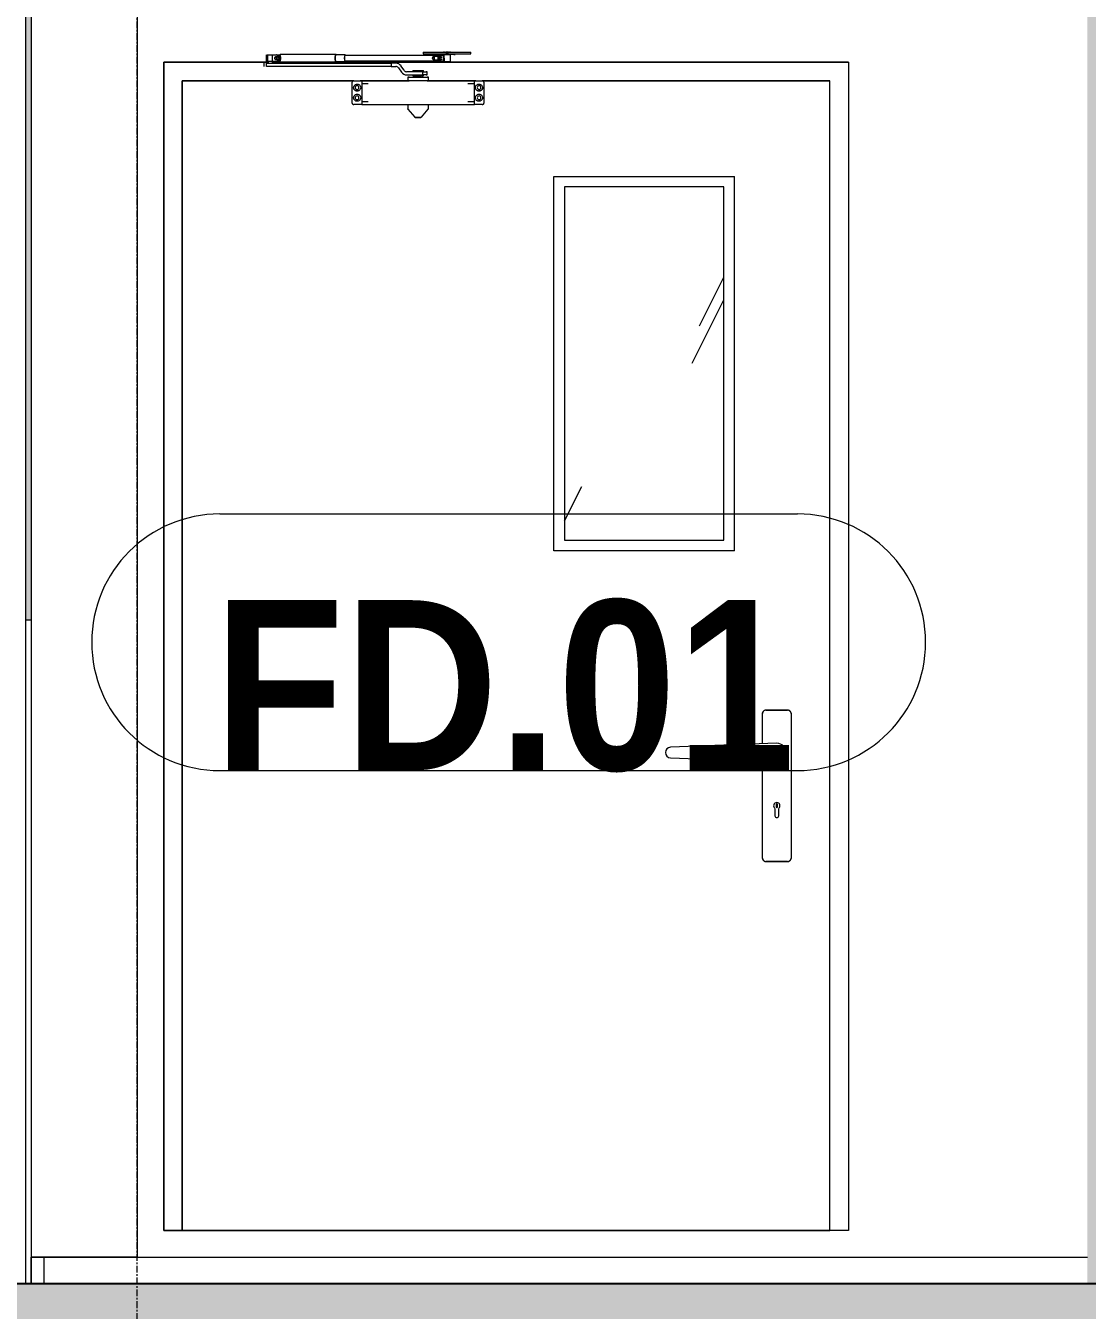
# Model space of a CAD drawing. Header units: millimetres. Extents: x 26124 to 258712, y -8723 to 35400.
# Drawn here: x 163277 to 165277, y 29450 to 31869 of the extents above; entities that cross this region are included whole.
import ezdxf

# ---------------------------------------------------------------- set-up
doc = ezdxf.new("R2010")
doc.units = ezdxf.units.MM
doc.linetypes.add('Grid Line', pattern=[22.225, 12.7, -3.175, 3.175, -3.175])
for name, color, linetype, lineweight in [('0-2', 50, 'Continuous', 5), ('A-DOOR', 31, 'Continuous', 9), ('A-DOOR-FRAM', 31, 'Continuous', 9), ('A-DOOR-IDEN', 31, 'Continuous', 9), ('A-FLOR-2', 7, 'Continuous', 9), ('A-FLOR-3', 192, 'Continuous', 25), ('A-FLOR-PATT-3', 8, 'Continuous', 9), ('A-WALL', 113, 'Continuous', 9), ('A-WALL-PATT-3', 111, 'Continuous', 5), ('I-WALL', 2, 'Continuous', 9), ('S-BEAM-3', 7, 'Continuous', 9), ('S-COLS', 52, 'Continuous', 9), ('S-GRID-1', 1, 'Grid Line', 9)]:
    doc.layers.add(name, color=color, linetype=linetype, lineweight=lineweight)
doc.styles.add('Arial_B_1', font='arialbd.ttf', dxfattribs={"width": 0.9, "height": 320})

# ---------------------------------------------------------------- blocks, each defined once
blk = doc.blocks.new('NCV_TKTC_KET CAU_rvt-2-TKCS_MẶT CẮT 4')
at = {"layer": 'A-FLOR-2'}
for p, q in [((42452.6, 29500), (42452.6, 29550)), ((42452.6, 29550), (44442.6, 29550))]:
    blk.add_line(p, q, dxfattribs=at)
at = {"layer": 'S-BEAM-3'}
for p, q in [((42477.6, 29500), (42477.6, 29550)), ((42477.6, 29550), (44442.6, 29550))]:
    blk.add_line(p, q, dxfattribs=at)
blk = doc.blocks.new('FD_01 - FD_01-1200x2200mm-V190-TKCS_MẶT CẮT 4')
at = {"layer": 'A-DOOR'}
h = blk.add_hatch(dxfattribs=at)
h.set_pattern_fill('FP_9', color=256, style=0, pattern_type=2)
h.set_pattern_definition([(63.435, (82789.9, 14236.3), (-0.002, 1625.6), [567.96, -3066.99]), (63.435, (81164.3, 14236.3), (-0.002, 1625.6), [567.96, -3066.99]), (63.435, (83568.1, 14550.35), (-0.002, 1625.6), [567.96, -3066.99]), (63.435, (81942.5, 14550.35), (-0.002, 1625.6), [567.96, -3066.99]), (63.435, (83450.3, 14439.5), (-0.002, 1625.6), [567.96, -3066.99]), (63.435, (81824.7, 14439.5), (-0.002, 1625.6), [567.96, -3066.99]), (63.435, (83330.26, 15074.4), (-0.002, 1625.6), [276.055, -3358.896]), (63.435, (81704.66, 15074.4), (-0.002, 1625.6), [276.055, -3358.896]), (63.435, (83251.74, 14976.15), (-0.002, 1625.6), [567.96, -3066.99]), (63.435, (81626.14, 14976.15), (-0.002, 1625.6), [567.96, -3066.99]), (63.435, (83265.6, 15046.7), (-0.002, 1625.6), [567.96, -3066.99]), (63.435, (81640, 15046.7), (-0.002, 1625.6), [567.96, -3066.99]), (63.435, (82609.74, 14737.2), (-0.002, 1625.6), [567.96, -3066.99]), (63.435, (80984.14, 14737.2), (-0.002, 1625.6), [567.96, -3066.99]), (63.435, (82623.6, 14820.35), (-0.002, 1625.6), [567.96, -3066.99]), (63.435, (80998, 14820.35), (-0.002, 1625.6), [567.96, -3066.99]), (63.435, (82627.3, 14880.3), (-0.002, 1625.6), [567.96, -3066.99]), (63.435, (81001.7, 14880.3), (-0.002, 1625.6), [567.96, -3066.99])])
h.paths.add_polyline_path([(43457.6, 30900), (43757.6, 30900), (43757.6, 31565), (43457.6, 31565), (43457.6, 31200)])
for p, q in [((42895.4, 31814), (42895.4, 31801)), ((42897, 31814), (42907.6, 31814)), ((42897.9, 31814), (42897.9, 31798)), ((42907.6, 31814), (42914.7, 31814)), ((42907.6, 31801), (42907.6, 31814)), ((42914.7, 31814), (42915.2, 31814)), ((42914.7, 31814), (42921.5, 31814)), ((42921.5, 31801), (42921.5, 31814)), ((42921.5, 31813.6), (42921.5, 31801.4)), ((42921.5, 31801.4), (42921.5, 31813.6)), ((43027, 31814.5), (42922.4, 31814.5)), ((43044.4, 31813.5), (43027, 31813.5)), ((43230.8, 31812.5), (43044.4, 31812.5)), ((43191.4, 31818.5), (43191.8, 31818.5)), ((43191.4, 31818.5), (43191.4, 31815.5)), ((43191.4, 31815.5), (43191.8, 31815.5)), ((43191.8, 31818.5), (43211, 31818.5)), ((43191.8, 31815.5), (43211, 31815.5)), ((43211, 31818.5), (43211.4, 31818.5)), ((43211, 31815.5), (43211.4, 31815.5)), ((43211.4, 31818.5), (43216.6, 31818.5)), ((43211.4, 31815.5), (43216.6, 31815.5)), ((43212.3, 31811.5), (43219.2, 31811.5)), ((43212.3, 31811.5), (43212.3, 31803.5)), ((43216.6, 31818.5), (43217.8, 31818.5)), ((43216.6, 31815.5), (43217.8, 31815.5)), ((43217.8, 31818.5), (43234.3, 31818.5)), ((43217.8, 31815.5), (43234.3, 31815.5)), ((43219.2, 31811.5), (43220.4, 31811.5)), ((43220.4, 31811.5), (43225.2, 31811.5)), ((43222, 31811.5), (43220.8, 31811.5)), ((43221.4, 31814.5), (43223.4, 31814.5)), ((43223.4, 31814.5), (43221.4, 31814.5)), ((43225.2, 31811.5), (43222, 31811.5)), ((43225.5, 31814.5), (43223.4, 31814.5)), ((43225.5, 31814.5), (43231.1, 31814.5)), ((43226.8, 31808.9), (43226.8, 31810.8)), ((43226.8, 31804.2), (43226.8, 31806)), ((43229.9, 31814.5), (43229.9, 31800.5)), ((43230.4, 31820.3), (43230.4, 31818.5)), ((43231.1, 31814.5), (43242.7, 31814.5)), ((43231.1, 31800.5), (43231.1, 31814.5)), ((43231.4, 31815.5), (43231.4, 31814.5)), ((43231.6, 31800.5), (43231.6, 31807.4)), ((43236.4, 31818.5), (43233.9, 31818.5)), ((43233.9, 31818.5), (43236.4, 31818.5)), ((43236.4, 31815.5), (43233.9, 31815.5)), ((43233.9, 31815.5), (43236.4, 31815.5)), ((43236.4, 31815.5), (43233.9, 31815.5)), ((43233.9, 31815.5), (43236.4, 31815.5)), ((43234.3, 31818.5), (43238.5, 31818.5)), ((43234.3, 31818.5), (43238.5, 31818.5)), ((43238.5, 31817.5), (43234.3, 31817.5)), ((43234.3, 31815.5), (43238.5, 31815.5)), ((43234.3, 31815.5), (43238.5, 31815.5)), ((43236.4, 31818.5), (43234.8, 31818.5)), ((43234.8, 31818.5), (43236.4, 31818.5)), ((43236.4, 31820.3), (43236.4, 31820.3)), ((43236.4, 31820.3), (43236.4, 31820.3)), ((43236.4, 31818.5), (43238.9, 31818.5)), ((43238.9, 31818.5), (43236.4, 31818.5)), ((43236.4, 31818.5), (43237.9, 31818.5)), ((43237.9, 31818.5), (43236.4, 31818.5)), ((43236.4, 31815.5), (43238.9, 31815.5)), ((43238.9, 31815.5), (43236.4, 31815.5)), ((43236.4, 31815.5), (43238.9, 31815.5)), ((43238.9, 31815.5), (43236.4, 31815.5)), ((43238.5, 31818.5), (43255, 31818.5)), ((43238.5, 31815.5), (43255, 31815.5)), ((43249.4, 31814.5), (43241.1, 31814.5)), ((43241.3, 31814.5), (43241.4, 31814.5)), ((43241.4, 31814.5), (43241.4, 31815.5)), ((43242.7, 31814.5), (43241.6, 31814.5)), ((43242.4, 31818.5), (43242.4, 31820.3)), ((43242.9, 31800.5), (43242.9, 31814.5)), ((43249.4, 31814.5), (43251.4, 31814.5)), ((43251.4, 31814.5), (43249.4, 31814.5)), ((43255, 31818.5), (43256.1, 31818.5)), ((43255, 31815.5), (43256.1, 31815.5)), ((43256.1, 31818.5), (43261.3, 31818.5)), ((43256.1, 31815.5), (43261.3, 31815.5)), ((43261.4, 31818.5), (43261.7, 31818.5)), ((43261.4, 31815.5), (43261.7, 31815.5)), ((43261.7, 31818.5), (43281, 31818.5)), ((43261.7, 31815.5), (43281, 31815.5)), ((43281, 31818.5), (43281.4, 31818.5)), ((43281, 31815.5), (43281.4, 31815.5)), ((43281.4, 31815.5), (43281.4, 31818.5)), ((42891.4, 31798), (42891.4, 31792)), ((42896, 31798), (42896, 31798)), ((42896, 31798), (43131.4, 31798)), ((42896, 31792), (42896, 31798)), ((43131.4, 31792), (42896, 31792)), ((42896, 31792), (42896, 31792)), ((42907.6, 31801), (42897, 31801)), ((42899.1, 31801), (42899.1, 31798)), ((42914.7, 31801), (42907.6, 31801)), ((42907.7, 31798), (42907.7, 31801.2)), ((42908.9, 31798), (42908.9, 31801)), ((42915.2, 31801), (42914.7, 31801)), ((42921.5, 31801), (42914.7, 31801)), ((42922.4, 31800.5), (43027, 31800.5)), ((43027, 31801.5), (43044.4, 31801.5)), ((43044.4, 31802.5), (43230.8, 31802.5)), ((43139.8, 31798), (43131.4, 31798)), ((43131.4, 31798), (43131.4, 31792)), ((43131.4, 31792), (43139.8, 31792)), ((43139.8, 31798), (43139.8, 31798)), ((43144.7, 31789.4), (43150.5, 31781.1)), ((43155.5, 31784.6), (43149.6, 31792.9)), ((43190.8, 31782), (43160.4, 31782)), ((43171.7, 31784), (43174.4, 31784)), ((43171.7, 31784), (43171.7, 31782)), ((43174.4, 31784), (43184.4, 31784)), ((43174.4, 31782), (43174.4, 31784)), ((43184.4, 31784), (43191.8, 31784)), ((43184.4, 31782), (43184.4, 31784)), ((43190.8, 31776), (43190.8, 31782)), ((43190.8, 31782), (43199.2, 31782)), ((43191.8, 31782), (43191.8, 31784)), ((43199.2, 31782), (43197, 31782)), ((43199.2, 31776), (43199.2, 31782)), ((43219.2, 31803.5), (43212.3, 31803.5)), ((43220.4, 31803.5), (43219.2, 31803.5)), ((43225.2, 31803.5), (43220.4, 31803.5)), ((43220.8, 31803.5), (43222, 31803.5)), ((43222, 31803.5), (43225.2, 31803.5)), ((43231.1, 31800.5), (43225.5, 31800.5)), ((43231, 31800.5), (43231.6, 31800.5)), ((43242.7, 31800.5), (43231.1, 31800.5)), ((43241.2, 31800.5), (43242.9, 31800.5)), ((43242.9, 31800.5), (43242.7, 31800.5)), ((42737.6, 31765), (42737.6, 29600)), ((43060.8, 31765), (42737.6, 31765)), ((43057.8, 31723), (43057.8, 31762)), ((43060.8, 31765), (43073, 31765)), ((43164.8, 31765), (43073, 31765)), ((43073, 31765), (43075, 31765)), ((43075.4, 31765), (43075.8, 31765)), ((43287.8, 31765), (43075.8, 31765)), ((43075.8, 31765), (43075.8, 31764.7)), ((43075.8, 31764.7), (43075.8, 31756.1)), ((43087.8, 31759), (43075.8, 31759)), ((43160.4, 31776), (43190.8, 31776)), ((43162.2, 31772), (43162.2, 31765)), ((43162.9, 31772), (43162.2, 31772)), ((43162.2, 31772), (43200.6, 31772)), ((43200.6, 31765), (43162.2, 31765)), ((43162.2, 31765), (43162.9, 31765)), ((43164.8, 31772), (43162.9, 31772)), ((43162.9, 31765), (43164.8, 31765)), ((43171.7, 31776), (43171.7, 31774)), ((43173.1, 31774), (43171.7, 31774)), ((43172.8, 31774), (43172.8, 31772)), ((43173.1, 31774), (43172.8, 31774)), ((43172.8, 31774), (43173.1, 31774)), ((43179.4, 31774), (43173.1, 31774)), ((43173.1, 31774), (43175.4, 31774)), ((43174.4, 31774), (43173.1, 31774)), ((43174.4, 31774), (43174.4, 31776)), ((43179.4, 31774), (43174.4, 31774)), ((43175.4, 31774), (43184.1, 31774)), ((43188.1, 31774), (43179.4, 31774)), ((43184.4, 31774), (43179.4, 31774)), ((43184.1, 31774), (43188.1, 31774)), ((43184.4, 31774), (43184.4, 31776)), ((43188.1, 31774), (43184.4, 31774)), ((43191.8, 31774), (43188.1, 31774)), ((43190.4, 31774), (43189.5, 31774)), ((43189.6, 31774), (43190.4, 31774)), ((43190.4, 31774), (43190.8, 31774)), ((43190.8, 31774), (43190.4, 31774)), ((43199.2, 31776), (43190.8, 31776)), ((43190.8, 31772), (43190.8, 31774)), ((43191.8, 31774), (43191.8, 31776)), ((43197, 31776), (43199.2, 31776)), ((43201.3, 31772), (43198.7, 31772)), ((43290.5, 31765), (43198.7, 31765)), ((43198.7, 31765), (43201.3, 31765)), ((43200.6, 31772), (43201.3, 31772)), ((43201.3, 31765), (43200.6, 31765)), ((43201.3, 31765), (43201.3, 31772)), ((43287.8, 31759), (43275.8, 31759)), ((43287.8, 31765), (43288.1, 31765)), ((43287.8, 31764.7), (43287.8, 31765)), ((43287.8, 31756.1), (43287.8, 31764.7)), ((43288.5, 31765), (43290.5, 31765)), ((43290.5, 31765), (43302.8, 31765)), ((43957.6, 31765), (43302.8, 31765)), ((43305.8, 31762), (43305.8, 31723)), ((43957.6, 29600), (43957.6, 31765)), ((43075.8, 31756.1), (43075.8, 31754.3)), ((43075.8, 31754.3), (43075.8, 31730.7)), ((43287.8, 31754.3), (43287.8, 31756.1)), ((43287.8, 31730.7), (43287.8, 31754.3)), ((43073, 31720), (43060.8, 31720)), ((43075, 31720), (43073, 31720)), ((43075.8, 31720), (43075.4, 31720)), ((43075.8, 31730.7), (43075.8, 31728.9)), ((43075.8, 31728.9), (43075.8, 31720.3)), ((43075.8, 31726), (43087.8, 31726)), ((43075.8, 31720.3), (43075.8, 31720)), ((43075.8, 31720), (43287.8, 31720)), ((43162.3, 31720), (43162.3, 31712.4)), ((43162.5, 31711.7), (43175.5, 31696.3)), ((43162.9, 31720), (43181.8, 31720)), ((43181.8, 31720), (43200.6, 31720)), ((43188, 31696.3), (43201, 31711.7)), ((43201.3, 31712.4), (43201.3, 31720)), ((43275.8, 31726), (43287.8, 31726)), ((43287.8, 31728.9), (43287.8, 31730.7)), ((43287.8, 31720.3), (43287.8, 31728.9)), ((43287.8, 31720), (43287.8, 31720.3)), ((43288.1, 31720), (43287.8, 31720)), ((43290.5, 31720), (43288.5, 31720)), ((43302.8, 31720), (43290.5, 31720)), ((43181.8, 31696), (43181.8, 31696)), ((43181.8, 31696), (43181.8, 31696)), ((43437.6, 30880), (43437.6, 31585)), ((43437.6, 31585), (43777.6, 31585)), ((43457.6, 31565), (43457.6, 30900)), ((43757.6, 31565), (43457.6, 31565)), ((43757.6, 30900), (43757.6, 31565)), ((43777.6, 30880), (43777.6, 31585)), ((43457.6, 30900), (43757.6, 30900)), ((43777.6, 30880), (43437.6, 30880)), ((43830.1, 30572.5), (43830.1, 30516.5)), ((43877.6, 30580), (43837.6, 30580)), ((43837.6, 30580), (43877.6, 30580)), ((43885.1, 30302.5), (43885.1, 30572.5)), ((43857.6, 30517.5), (43657.2, 30510)), ((43657.2, 30490), (43857.6, 30482.5)), ((43830.1, 30483.5), (43830.1, 30302.5)), ((43856.9, 30397), (43856.9, 30403)), ((43858.3, 30403), (43858.3, 30397)), ((43854.1, 30395.1), (43854.1, 30381.2)), ((43861.1, 30381.2), (43861.1, 30395.1)), ((43837.6, 30295), (43877.6, 30295)), ((43877.6, 30295), (43837.6, 30295)), ((42737.6, 29600), (43957.6, 29600))]:
    blk.add_line(p, q, dxfattribs=at)
at = {"layer": 'A-DOOR', "flags": 128}
for points in [[(43209.1, 31807.5), (43209.2, 31808.3), (43209.5, 31809), (43209.9, 31809.7), (43210.6, 31810.4), (43211.4, 31811), (43212.3, 31811.5)], [(43212.3, 31803.5), (43211.4, 31804), (43210.6, 31804.6), (43209.9, 31805.3), (43209.5, 31806), (43209.2, 31806.7), (43209.1, 31807.5)], [(43212.2, 31809.7), (43211.9, 31809), (43211.7, 31808.3), (43211.7, 31807.5)], [(43211.7, 31807.5), (43211.7, 31806.7), (43211.9, 31806), (43212.2, 31805.3)], [(43060.8, 31765), (43060.1, 31764.9), (43059.5, 31764.7), (43058.9, 31764.3), (43058.4, 31763.9), (43058.1, 31763.3), (43057.8, 31762.7), (43057.8, 31762)], [(43305.8, 31762), (43305.7, 31762.7), (43305.5, 31763.3), (43305.1, 31763.9), (43304.6, 31764.3), (43304.1, 31764.7), (43303.4, 31764.9), (43302.8, 31765)], [(43057.8, 31723), (43057.8, 31722.3), (43058.1, 31721.7), (43058.4, 31721.1), (43058.9, 31720.7), (43059.5, 31720.3), (43060.1, 31720.1), (43060.8, 31720)], [(43162.5, 31711.7), (43162.5, 31711.7), (43162.5, 31711.8), (43162.4, 31711.8), (43162.4, 31711.8), (43162.4, 31711.9), (43162.4, 31711.9), (43162.4, 31712), (43162.3, 31712), (43162.3, 31712), (43162.3, 31712.1), (43162.3, 31712.1), (43162.3, 31712.2), (43162.3, 31712.2), (43162.3, 31712.3), (43162.3, 31712.3), (43162.3, 31712.3), (43162.3, 31712.4), (43162.3, 31712.4)], [(43201.3, 31712.4), (43201.3, 31712.4), (43201.3, 31712.3), (43201.2, 31712.3), (43201.2, 31712.2), (43201.2, 31712.2), (43201.2, 31712.1), (43201.2, 31712.1), (43201.2, 31712.1), (43201.2, 31712), (43201.2, 31712), (43201.1, 31711.9), (43201.1, 31711.9), (43201.1, 31711.9), (43201.1, 31711.8), (43201.1, 31711.8), (43201, 31711.7), (43201, 31711.7), (43201, 31711.7)], [(43302.8, 31720), (43303.4, 31720.1), (43304.1, 31720.3), (43304.6, 31720.7), (43305.1, 31721.1), (43305.5, 31721.7), (43305.7, 31722.3), (43305.8, 31723)], [(43176.2, 31696), (43176.1, 31696), (43176.1, 31696), (43176.1, 31696), (43176, 31696), (43176, 31696), (43176, 31696), (43175.9, 31696), (43175.9, 31696), (43175.9, 31696.1), (43175.8, 31696.1), (43175.8, 31696.1), (43175.8, 31696.1), (43175.7, 31696.1), (43175.7, 31696.1), (43175.7, 31696.2), (43175.6, 31696.2), (43175.6, 31696.2), (43175.6, 31696.2), (43175.5, 31696.3), (43175.5, 31696.3), (43175.5, 31696.3), (43175.5, 31696.3)], [(43181.8, 31696), (43181.5, 31696), (43181.3, 31696), (43181.1, 31696), (43180.9, 31696), (43180.6, 31696), (43180.4, 31696), (43180.2, 31696), (43180, 31696), (43179.8, 31696), (43179.6, 31696), (43179.4, 31696), (43179.2, 31696), (43179, 31696), (43178.8, 31696), (43178.6, 31696), (43178.4, 31696), (43178.2, 31696), (43178.1, 31696), (43177.9, 31696), (43177.8, 31696), (43177.6, 31696), (43177.5, 31696), (43177.3, 31696), (43177.2, 31696), (43177.1, 31696), (43176.9, 31696), (43176.8, 31696), (43176.7, 31696), (43176.6, 31696), (43176.6, 31696), (43176.5, 31696), (43176.4, 31696), (43176.4, 31696), (43176.3, 31696), (43176.3, 31696), (43176.2, 31696), (43176.2, 31696), (43176.2, 31696), (43176.2, 31696)], [(43176.2, 31696), (43176.2, 31696), (43176.2, 31696), (43176.2, 31696), (43176.3, 31696), (43176.3, 31696), (43176.3, 31696), (43176.4, 31696), (43176.5, 31696), (43176.5, 31696), (43176.6, 31696), (43176.7, 31696), (43176.8, 31696), (43176.9, 31696), (43177, 31696), (43177.2, 31696), (43177.3, 31696), (43177.4, 31696), (43177.6, 31696), (43177.7, 31696), (43177.9, 31696), (43178, 31696), (43178.2, 31696), (43178.4, 31696), (43178.6, 31696), (43178.7, 31696), (43178.9, 31696), (43179.1, 31696), (43179.3, 31696), (43179.5, 31696), (43179.7, 31696), (43179.9, 31696), (43180.2, 31696), (43180.4, 31696), (43180.6, 31696), (43180.8, 31696), (43181, 31696), (43181.2, 31696), (43181.5, 31696), (43181.7, 31696), (43181.8, 31696)], [(43181.8, 31696), (43182, 31696), (43182.2, 31696), (43182.4, 31696), (43182.6, 31696), (43182.9, 31696), (43183.1, 31696), (43183.3, 31696), (43183.5, 31696), (43183.7, 31696), (43183.9, 31696), (43184.1, 31696), (43184.3, 31696), (43184.5, 31696), (43184.7, 31696), (43184.9, 31696), (43185.1, 31696), (43185.3, 31696), (43185.4, 31696), (43185.6, 31696), (43185.8, 31696), (43185.9, 31696), (43186.1, 31696), (43186.2, 31696), (43186.3, 31696), (43186.4, 31696), (43186.6, 31696), (43186.7, 31696), (43186.8, 31696), (43186.9, 31696), (43187, 31696), (43187, 31696), (43187.1, 31696), (43187.2, 31696), (43187.2, 31696), (43187.2, 31696), (43187.3, 31696), (43187.3, 31696), (43187.3, 31696), (43187.3, 31696)], [(43187.3, 31696), (43187.3, 31696), (43187.3, 31696), (43187.3, 31696), (43187.3, 31696), (43187.2, 31696), (43187.2, 31696), (43187.1, 31696), (43187, 31696), (43187, 31696), (43186.9, 31696), (43186.8, 31696), (43186.7, 31696), (43186.6, 31696), (43186.5, 31696), (43186.4, 31696), (43186.2, 31696), (43186.1, 31696), (43185.9, 31696), (43185.8, 31696), (43185.6, 31696), (43185.5, 31696), (43185.3, 31696), (43185.1, 31696), (43185, 31696), (43184.8, 31696), (43184.6, 31696), (43184.4, 31696), (43184.2, 31696), (43184, 31696), (43183.8, 31696), (43183.6, 31696), (43183.4, 31696), (43183.1, 31696), (43182.9, 31696), (43182.7, 31696), (43182.5, 31696), (43182.3, 31696), (43182, 31696), (43181.8, 31696), (43181.8, 31696)], [(43188, 31696.3), (43188, 31696.3), (43188, 31696.3), (43188, 31696.2), (43187.9, 31696.2), (43187.9, 31696.2), (43187.9, 31696.2), (43187.8, 31696.2), (43187.8, 31696.1), (43187.8, 31696.1), (43187.7, 31696.1), (43187.7, 31696.1), (43187.7, 31696.1), (43187.6, 31696.1), (43187.6, 31696), (43187.6, 31696), (43187.5, 31696), (43187.5, 31696), (43187.5, 31696), (43187.4, 31696), (43187.4, 31696), (43187.4, 31696), (43187.3, 31696)], [(43837.6, 30580), (43837.3, 30580), (43837, 30580), (43836.7, 30579.9), (43836.4, 30579.9), (43836.1, 30579.9), (43835.8, 30579.8), (43835.5, 30579.7), (43835.2, 30579.6), (43834.9, 30579.5), (43834.6, 30579.4), (43834.4, 30579.3), (43834.1, 30579.2), (43833.8, 30579), (43833.6, 30578.9), (43833.3, 30578.7), (43833.1, 30578.5), (43832.8, 30578.3), (43832.6, 30578.1), (43832.4, 30577.9), (43832.2, 30577.7), (43832, 30577.5), (43831.8, 30577.3), (43831.6, 30577), (43831.4, 30576.8), (43831.3, 30576.6), (43831.1, 30576.3), (43830.9, 30576), (43830.8, 30575.8), (43830.7, 30575.5), (43830.6, 30575.2), (43830.5, 30574.9), (43830.4, 30574.7), (43830.3, 30574.4), (43830.2, 30574.1), (43830.2, 30573.8), (43830.1, 30573.5), (43830.1, 30573.2), (43830.1, 30572.9), (43830.1, 30572.6), (43830.1, 30572.5)], [(43885.1, 30572.5), (43885.1, 30572.8), (43885, 30573.1), (43885, 30573.4), (43885, 30573.7), (43884.9, 30574), (43884.8, 30574.3), (43884.8, 30574.6), (43884.7, 30574.9), (43884.6, 30575.1), (43884.5, 30575.4), (43884.3, 30575.7), (43884.2, 30576), (43884.1, 30576.2), (43883.9, 30576.5), (43883.8, 30576.7), (43883.6, 30577), (43883.4, 30577.2), (43883.2, 30577.4), (43883, 30577.7), (43882.8, 30577.9), (43882.6, 30578.1), (43882.3, 30578.3), (43882.1, 30578.5), (43881.9, 30578.6), (43881.6, 30578.8), (43881.4, 30579), (43881.1, 30579.1), (43880.8, 30579.3), (43880.6, 30579.4), (43880.3, 30579.5), (43880, 30579.6), (43879.7, 30579.7), (43879.4, 30579.8), (43879.1, 30579.8), (43878.8, 30579.9), (43878.5, 30579.9), (43878.2, 30580), (43877.9, 30580), (43877.6, 30580), (43877.6, 30580)], [(43830.1, 30302.5), (43830.1, 30302.2), (43830.1, 30301.9), (43830.1, 30301.6), (43830.2, 30301.3), (43830.2, 30301), (43830.3, 30300.7), (43830.4, 30300.4), (43830.4, 30300.2), (43830.5, 30299.9), (43830.7, 30299.6), (43830.8, 30299.3), (43830.9, 30299), (43831.1, 30298.8), (43831.2, 30298.5), (43831.4, 30298.3), (43831.6, 30298), (43831.7, 30297.8), (43831.9, 30297.6), (43832.1, 30297.3), (43832.3, 30297.1), (43832.6, 30296.9), (43832.8, 30296.7), (43833, 30296.5), (43833.3, 30296.4), (43833.5, 30296.2), (43833.8, 30296), (43834, 30295.9), (43834.3, 30295.8), (43834.6, 30295.6), (43834.9, 30295.5), (43835.1, 30295.4), (43835.4, 30295.3), (43835.7, 30295.2), (43836, 30295.2), (43836.3, 30295.1), (43836.6, 30295.1), (43836.9, 30295), (43837.2, 30295), (43837.5, 30295), (43837.6, 30295)], [(43877.6, 30295), (43877.9, 30295), (43878.2, 30295), (43878.5, 30295.1), (43878.8, 30295.1), (43879.1, 30295.1), (43879.3, 30295.2), (43879.6, 30295.3), (43879.9, 30295.4), (43880.2, 30295.5), (43880.5, 30295.6), (43880.8, 30295.7), (43881, 30295.8), (43881.3, 30296), (43881.5, 30296.1), (43881.8, 30296.3), (43882, 30296.5), (43882.3, 30296.7), (43882.5, 30296.9), (43882.7, 30297.1), (43882.9, 30297.3), (43883.1, 30297.5), (43883.3, 30297.7), (43883.5, 30298), (43883.7, 30298.2), (43883.9, 30298.4), (43884, 30298.7), (43884.2, 30299), (43884.3, 30299.2), (43884.4, 30299.5), (43884.6, 30299.8), (43884.7, 30300.1), (43884.7, 30300.3), (43884.8, 30300.6), (43884.9, 30300.9), (43885, 30301.2), (43885, 30301.5), (43885, 30301.8), (43885.1, 30302.1), (43885.1, 30302.4), (43885.1, 30302.5)]]:
    blk.add_lwpolyline(points, dxfattribs=at)
at = {"layer": 'A-DOOR'}
for centre, radius, start, end in [((43066.8, 31752), 3.5, 0, 180), ((43066.8, 31752), 3.5, 180, 0), ((43066.8, 31733), 3.5, 0, 180), ((43066.8, 31733), 3.5, 180, 0), ((43296.8, 31752), 3.5, 0, 180), ((43296.8, 31752), 3.5, 180, 0), ((43296.8, 31733), 3.5, 0, 180), ((43296.8, 31733), 3.5, 180, 0), ((43837.6, 30572.5), 7.5, 150, 180), ((43837.6, 30572.5), 7.5, 90, 120), ((43877.6, 30572.5), 7.5, 60, 90), ((43877.6, 30572.5), 7.5, 0, 30), ((43657.6, 30500), 10, 92.1456, 180), ((43657.6, 30500), 10, 180, 267.8544), ((43857.6, 30500), 17.5, 0, 90), ((43857.6, 30500), 17.5, 270, 0), ((43857.6, 30400), 6, 305.6853, 234.3147), ((43857.6, 30403), 0.7, 0, 180), ((43857.6, 30403), 0.7, 0, 180), ((43857.6, 30381.2), 3.5, 180, 0), ((43857.6, 30397), 0.7, 180, 0), ((43857.6, 30397), 0.7, 180, 0), ((43837.6, 30302.5), 7.52, 180, 210), ((43837.6, 30302.5), 7.52, 240, 270), ((43877.6, 30302.5), 7.5, 270, 300), ((43877.6, 30302.5), 7.5, 330, 0)]:
    blk.add_arc(centre, radius, start, end, dxfattribs=at)
for centre, major_axis, ratio, start_param, end_param in [((42913.5, 31807.5), (0, 2.5), 0.965835, 4.712389, 7.853982), ((42913.5, 31807.5), (0, 2.5), 0.965835, 1.570796, 4.712389), ((42914, 31807.5), (0, 2.5), 0.965835, 0.523599, 1.570796), ((42914, 31807.5), (0, 2.5), 0.965835, 0.523599, 1.570796), ((42914, 31807.5), (0, 2.5), 0.965835, 1.570796, 2.617994), ((42914, 31807.5), (0, 2.5), 0.965835, 1.570796, 2.617994), ((42915.8, 31807.5), (0, 2.5), 0.965835, 5.497787, 7.853982), ((42914, 31807.5), (0, 2.5), 0.965835, 4.712389, 6.544985), ((42914, 31807.5), (0, 2.5), 0.965835, 2.879793, 4.712389), ((42915.8, 31807.5), (0, 2.5), 0.965835, 1.570796, 3.926991), ((42915.8, 31807.5), (0, 2.5), 0.965835, 5.497787, 7.853982), ((42914, 31807.5), (0, 2.5), 0.965835, 4.712389, 6.544985), ((42915.8, 31807.5), (0, 2.5), 0.965835, 1.570796, 3.926991), ((42914, 31807.5), (0, 2.5), 0.965835, 2.879793, 4.712389), ((42916.3, 31807.5), (0, 2.5), 0.965835, 0.523599, 1.570796), ((42916.3, 31807.5), (0, 2.5), 0.965835, 1.570796, 2.617994), ((42912.8, 31807.5), (0, 6.79), 0.965835, 4.712389, 5.992125), ((42912.8, 31807.5), (0, 6.79), 0.965835, 3.432653, 4.712389), ((42913.3, 31807.5), (0, 6.79), 0.965835, 4.712389, 5.992125), ((42913.3, 31807.5), (0, 6.79), 0.965835, 3.432653, 4.712389), ((42916.3, 31807.5), (0, 2.5), 0.965835, 5.759587, 6.544985), ((42916.3, 31807.5), (0, 2.5), 0.965835, 2.879793, 3.665191), ((42922.4, 31807.5), (0, 7), 0.259156, 0, 0.50718), ((43027, 31807.5), (0, 7), 0.259156, 5.497787, 7.853982), ((43027, 31807.5), (0, 7), 0.259156, 1.570796, 3.926991), ((43027, 31807.5), (0, 6), 0.259156, 5.759587, 7.853982), ((43027, 31807.5), (0, 6), 0.259156, 1.570796, 3.665191), ((43044.4, 31807.5), (0, 6), 0.259156, 5.759587, 7.853982), ((43044.4, 31807.5), (0, 6), 0.259156, 1.570796, 3.665191), ((43044.4, 31807.5), (0, 5), 0.259156, 0, 1.570796), ((43044.4, 31807.5), (0, 5), 0.259156, 1.570796, 3.141593), ((43225.5, 31807.5), (0, 7), 0.965835, 0, 1.570796), ((43225.5, 31807.5), (0, 7), 0.965835, 1.570796, 3.141593), ((43226, 31807.5), (0, 7), 0.965835, 0.261799, 1.570796), ((43226, 31807.5), (0, 7), 0.965835, 1.570796, 2.879793), ((43223.3, 31807.5), (0, 2.5), 0.965835, 4.712389, 7.853982), ((43223.3, 31807.5), (0, 2.5), 0.965835, 1.570796, 4.712389), ((43227.6, 31807.5), (0, 7), 0.965835, 0.523599, 1.308997), ((43227.6, 31807.5), (0, 7), 0.965835, 1.832596, 2.617994), ((43228.1, 31807.5), (0, 7), 0.965835, 0.523599, 1.570796), ((43228.1, 31807.5), (0, 7), 0.965835, 1.570796, 2.617994), ((43223.8, 31807.5), (0, 2.5), 0.965835, 5.759587, 7.853982), ((43223.8, 31807.5), (0, 2.5), 0.965835, 5.759587, 7.853982), ((43223.8, 31807.5), (0, 2.5), 0.965835, 1.570796, 3.665191), ((43223.8, 31807.5), (0, 2.5), 0.965835, 1.570796, 3.665191), ((43225.3, 31807.5), (0, 2.5), 0.965835, 0.261799, 1.570796), ((43225.3, 31807.5), (0, 2.5), 0.965835, 0.261799, 1.570796), ((43225.3, 31807.5), (0, 2.5), 0.965835, 1.570796, 2.879793), ((43225.3, 31807.5), (0, 2.5), 0.965835, 1.570796, 2.879793), ((43225.9, 31807.5), (0, 2.5), 0.965835, 0.523599, 1.570796), ((43225.9, 31807.5), (0, 2.5), 0.965835, 1.570796, 2.617994), ((43223.8, 31807.5), (0, 2.5), 0.965835, 5.235988, 5.497787), ((43223.8, 31807.5), (0, 2.5), 0.965835, 5.235988, 5.497787), ((43223.8, 31807.5), (0, 2.5), 0.965835, 3.926991, 4.18879), ((43223.8, 31807.5), (0, 2.5), 0.965835, 3.926991, 4.18879), ((43225.3, 31807.5), (0, 2.5), 0.965835, 5.759587, 6.021386), ((43225.3, 31807.5), (0, 2.5), 0.965835, 5.759587, 6.021386), ((43225.3, 31807.5), (0, 2.5), 0.965835, 3.403392, 3.665191), ((43225.3, 31807.5), (0, 2.5), 0.965835, 3.403392, 3.665191), ((43227.6, 31807.5), (0, 5), 0.259156, 1.110588, 1.340692), ((43227.6, 31807.5), (0, 5), 0.259156, 1.8009, 2.031004), ((43225.9, 31807.5), (0, 2.5), 0.965835, 5.759587, 6.021386), ((43225.9, 31807.5), (0, 2.5), 0.965835, 3.403392, 3.665191), ((42922.4, 31807.5), (0, 7), 0.259156, 2.634413, 3.141593), ((43139.8, 31786), (0, 12), 1, 5.323254, 6.283185), ((43139.8, 31786), (0, 6), 1, 5.323254, 6.283185), ((43160.4, 31788), (0, 12), 1, 2.181662, 3.141593), ((43160.4, 31788), (0, 6), 1, 2.181662, 3.141593), ((43230.8, 31807.5), (0, 5), 0.259156, 3.403392, 3.926991)]:
    blk.add_ellipse(centre, major_axis=major_axis, ratio=ratio, start_param=start_param, end_param=end_param, dxfattribs=at)
for points, knots in [([(42921.5, 31813.6), (42921.5, 31813.5), (42921.5, 31813.2), (42921.6, 31812.8), (42921.6, 31812.5), (42921.7, 31812.3), (42921.8, 31812), (42921.8, 31811.8), (42921.9, 31811.7), (42921.9, 31811.5), (42921.9, 31811.3), (42922, 31811.1), (42922.1, 31810.8), (42922.1, 31810.6), (42922.2, 31810.4), (42922.2, 31810.3), (42922.3, 31810), (42922.3, 31809.8), (42922.4, 31809.4), (42922.5, 31809), (42922.5, 31808.7), (42922.6, 31808.2), (42922.6, 31807.8), (42922.6, 31807.5)], [0, 0, 0, 0, 0.1, 0.2, 0.25, 0.3, 0.35, 0.375, 0.4, 0.425, 0.45, 0.5, 0.55, 0.575, 0.6, 0.625, 0.65, 0.7, 0.75, 0.8, 0.85, 0.9, 1, 1, 1, 1]), ([(42922.6, 31807.5), (42922.6, 31807.2), (42922.6, 31806.8), (42922.5, 31806.3), (42922.5, 31806), (42922.4, 31805.6), (42922.3, 31805.2), (42922.3, 31805), (42922.2, 31804.7), (42922.2, 31804.6), (42922.1, 31804.4), (42922.1, 31804.2), (42922, 31803.9), (42921.9, 31803.7), (42921.9, 31803.5), (42921.9, 31803.3), (42921.8, 31803.2), (42921.8, 31803), (42921.7, 31802.7), (42921.6, 31802.5), (42921.6, 31802.2), (42921.5, 31801.8), (42921.5, 31801.5), (42921.5, 31801.4)], [0, 0, 0, 0, 0.1, 0.15, 0.2, 0.25, 0.3, 0.35, 0.375, 0.4, 0.425, 0.45, 0.5, 0.55, 0.575, 0.6, 0.625, 0.65, 0.7, 0.75, 0.8, 0.9, 1, 1, 1, 1]), ([(43060.4, 31752), (43060.4, 31753.2), (43060.9, 31755), (43062.4, 31756.9), (43063.9, 31757.9), (43065.5, 31758.5), (43067.3, 31758.7), (43069.1, 31758.4), (43070.7, 31757.6), (43072.1, 31756.4), (43072.7, 31755.4), (43073, 31754.9)], [0, 0, 0, 0, 0.2, 0.3, 0.4, 0.5, 0.6, 0.7, 0.8, 0.9, 1, 1, 1, 1]), ([(43290.5, 31754.9), (43291, 31756), (43292.2, 31757.3), (43294.4, 31758.4), (43296.2, 31758.7), (43298, 31758.5), (43299.7, 31757.9), (43301.1, 31756.9), (43302.2, 31755.5), (43303, 31753.8), (43303.1, 31752.6), (43303.1, 31752)], [0, 0, 0, 0, 0.2, 0.3, 0.4, 0.5, 0.6, 0.7, 0.8, 0.9, 1, 1, 1, 1]), ([(43073, 31749.1), (43072.5, 31748), (43071.3, 31746.7), (43069.1, 31745.6), (43067.3, 31745.3), (43065.5, 31745.5), (43063.9, 31746.1), (43062.4, 31747.1), (43061.3, 31748.5), (43060.5, 31750.2), (43060.4, 31751.4), (43060.4, 31752)], [0, 0, 0, 0, 0.2, 0.3, 0.4, 0.5, 0.6, 0.7, 0.8, 0.9, 1, 1, 1, 1]), ([(43060.4, 31733), (43060.4, 31734.2), (43060.9, 31736), (43062.4, 31737.9), (43063.9, 31738.9), (43065.5, 31739.5), (43067.3, 31739.7), (43069.1, 31739.4), (43070.7, 31738.6), (43072.1, 31737.4), (43072.7, 31736.4), (43073, 31735.9)], [0, 0, 0, 0, 0.2, 0.3, 0.4, 0.5, 0.6, 0.7, 0.8, 0.9, 1, 1, 1, 1]), ([(43073, 31730.1), (43072.5, 31729), (43071.3, 31727.7), (43069.1, 31726.6), (43067.3, 31726.3), (43065.5, 31726.5), (43063.9, 31727.1), (43062.4, 31728.1), (43061.3, 31729.5), (43060.5, 31731.2), (43060.4, 31732.4), (43060.4, 31733)], [0, 0, 0, 0, 0.2, 0.3, 0.4, 0.5, 0.6, 0.7, 0.8, 0.9, 1, 1, 1, 1]), ([(43303.1, 31752), (43303.1, 31750.8), (43302.6, 31749), (43301.1, 31747.1), (43299.7, 31746.1), (43298, 31745.5), (43296.2, 31745.3), (43294.4, 31745.6), (43292.8, 31746.4), (43291.4, 31747.6), (43290.8, 31748.6), (43290.5, 31749.1)], [0, 0, 0, 0, 0.2, 0.3, 0.4, 0.5, 0.6, 0.7, 0.8, 0.9, 1, 1, 1, 1]), ([(43290.5, 31735.9), (43291, 31737), (43292.2, 31738.3), (43294.4, 31739.4), (43296.2, 31739.7), (43298, 31739.5), (43299.7, 31738.9), (43301.1, 31737.9), (43302.2, 31736.5), (43303, 31734.8), (43303.1, 31733.6), (43303.1, 31733)], [0, 0, 0, 0, 0.2, 0.3, 0.4, 0.5, 0.6, 0.7, 0.8, 0.9, 1, 1, 1, 1]), ([(43303.1, 31733), (43303.1, 31731.8), (43302.6, 31730), (43301.1, 31728.1), (43299.7, 31727.1), (43298, 31726.5), (43296.2, 31726.3), (43294.4, 31726.6), (43292.8, 31727.4), (43291.4, 31728.6), (43290.8, 31729.6), (43290.5, 31730.1)], [0, 0, 0, 0, 0.2, 0.3, 0.4, 0.5, 0.6, 0.7, 0.8, 0.9, 1, 1, 1, 1])]:
    blk.add_open_spline(points, degree=3, knots=knots, dxfattribs=at)
for points in [[(43073, 31754.9), (43073.2, 31754.4), (43073.6, 31753.5), (43073.7, 31752.5), (43073.7, 31752)], [(43073.7, 31752), (43073.7, 31751.5), (43073.6, 31750.5), (43073.2, 31749.6), (43073, 31749.1)], [(43073, 31735.9), (43073.2, 31735.4), (43073.6, 31734.5), (43073.7, 31733.5), (43073.7, 31733)], [(43073.7, 31733), (43073.7, 31732.5), (43073.6, 31731.5), (43073.2, 31730.6), (43073, 31730.1)], [(43289.8, 31752), (43289.8, 31752.5), (43289.9, 31753.5), (43290.3, 31754.4), (43290.5, 31754.9)], [(43290.5, 31749.1), (43290.3, 31749.6), (43289.9, 31750.5), (43289.8, 31751.5), (43289.8, 31752)], [(43289.8, 31733), (43289.8, 31733.5), (43289.9, 31734.5), (43290.3, 31735.4), (43290.5, 31735.9)], [(43290.5, 31730.1), (43290.3, 31730.6), (43289.9, 31731.5), (43289.8, 31732.5), (43289.8, 31733)]]:
    blk.add_open_spline(points, degree=3, dxfattribs=at)
at = {"layer": 'A-DOOR-FRAM'}
for p, q in [((42898.7, 31800), (42702.6, 31800)), ((42702.6, 31800), (42702.6, 29600)), ((43992.6, 31800), (42907.1, 31800)), ((43992.6, 31800), (43992.6, 29600)), ((42737.6, 29600), (42737.6, 31765)), ((42737.6, 31765), (43060.8, 31765)), ((43073, 31765), (43164.8, 31765)), ((43198.7, 31765), (43290.5, 31765)), ((43302.8, 31765), (43957.6, 31765)), ((43957.6, 29600), (43957.6, 31765)), ((42702.6, 29600), (42737.6, 29600)), ((43992.6, 29600), (43957.6, 29600))]:
    blk.add_line(p, q, dxfattribs=at)
blk = doc.blocks.new('STN_Door Tag - STN_Door Tag-1788670-TKCS_MẶT CẮT 4')
at = {"layer": 'A-DOOR-IDEN'}
for p, q in [((40718.5, 10349.3), (41806.6, 10349.3)), ((40718.5, 9866.2), (41806.6, 9866.2))]:
    blk.add_line(p, q, dxfattribs=at)
for centre, start, end in [((40718.5, 10107.8), 90, 270), ((41806.6, 10107.8), 270, 90)]:
    blk.add_arc(centre, 241.5, start, end, dxfattribs=at)

msp = doc.modelspace()

# ---------------------------------------------------------------- hatches: boundary and pattern name
at = {"layer": 'A-FLOR-PATT-3'}
h = msp.add_hatch(dxfattribs=at)
h.set_pattern_fill('FP_2', color=256, style=0, pattern_type=2)
h.set_pattern_definition([(0, (201715.2, 14125), (650.24, 162.56), [53.645, -434.035, 53.645, -434.035, -2600.96]), (0, (201715.2, 14125), (650.24, 162.56), [-975.36, 53.645, -921.715, 53.645, -434.035, -1137.92]), (0, (201715.2, 14125), (650.24, 162.56), [-2438.4, 53.645, -271.475, 53.645, -759.155]), (120, (201959.04, 14206.28), (-465.9011, 481.84436), [53.645, -434.035, 53.645, -3034.995]), (120, (201959.04, 14206.28), (-465.9011, 481.84436), [-541.325, -434.035, 53.645, -921.715, -1625.6]), (120, (201959.04, 14206.28), (-465.9011, 481.84436), [-1950.72, 53.645, -434.035, 53.645, -1084.275]), (120, (201959.04, 14206.28), (-465.9011, 481.84436), [-2492.045, -271.475, 53.645, -759.155]), (240, (202040.32, 14531.4), (-184.3389, -644.40436), [53.645, -434.035, 53.645, -3034.995]), (240, (202040.32, 14531.4), (-184.3389, -644.40436), [-541.325, -434.035, 53.645, -921.715, -1625.6]), (240, (202040.32, 14531.4), (-184.3389, -644.40436), [-1950.72, 53.645, -434.035, 53.645, -1084.275]), (240, (202040.32, 14531.4), (-184.3389, -644.40436), [-2492.045, -271.475, 53.645, -759.155])])
h.paths.add_polyline_path([(241220.5, 29350), (241537.5, 29350), (241537.5, 29500), (161037.5, 29500), (161037.5, 29350), (240421.6, 29350)])
at = {"layer": 'A-WALL-PATT-3'}
h = msp.add_hatch(color=256, dxfattribs=at)
h.paths.add_polyline_path([(163077.5, 30750), (163127.5, 30750), (163127.5, 33000), (163077.5, 33000), (163077.5, 31573.9)])
h.paths.add_polyline_path([(163277.5, 30750), (163287.5, 30750), (163287.5, 33000), (163277.5, 33000), (163277.5, 31573.9)])
h = msp.add_hatch(color=256, dxfattribs=at)
h.paths.add_polyline_path([(165277.5, 29500), (169477.7, 29500), (169477.7, 30750), (169482.7, 30750), (169482.7, 33000), (165277.5, 33000), (165277.5, 29742)])
h.paths.add_polyline_path([(165706.4, 31814), (165810.6, 31812.4), (165810.6, 31802.9), (165810.3, 31800.5), (165705.4, 31802.2), (165701.3, 31807.5), (165706.1, 31813.6)])
h.paths.add_polyline_path([(166123, 29600), (165587.5, 29600), (165587.5, 31800), (165681.8, 31801), (165683.5, 31814), (165704.1, 31812.8), (165697.3, 31809), (165698.3, 31807.5), (165698.3, 31804.7), (165700, 31804.4), (165706.4, 31801), (166677.5, 31800), (166677.5, 29600)])
h.paths.add_polyline_path([(166012.7, 31800.5), (166010.4, 31800.5), (166011.9, 31804), (166010.6, 31807.5), (166009.9, 31809.3), (166009.9, 31814.5), (166002.7, 31815.5), (166002.7, 31818.5), (166039.9, 31818.5), (166039.9, 31815.5), (166026, 31814.5), (166024.7, 31800.5), (166017, 31800.5), (166016, 31800.5)])
h.paths.add_polyline_path([(165828, 31802.3), (165810.8, 31803.3), (165810.8, 31811.7), (165811.1, 31812.7), (165828, 31811), (165828.2, 31803.3), (165828.2, 31802.3)])
h.paths.add_polyline_path([(165829.3, 31802.5), (165828.2, 31805), (165829, 31812.3), (165829.3, 31812.5), (165994.8, 31809.7), (165994.4, 31806), (165994.1, 31803.5), (165857.3, 31802.7)])
h.paths.add_polyline_path([(166004.1, 31803.5), (165997.2, 31804), (165997.2, 31811.5), (166004.4, 31811), (166006.3, 31807.5), (166004.1, 31803.5)])
h.paths.add_polyline_path([(165994.4, 31815.5), (165976.7, 31815.5), (165976.7, 31818.5), (165995.9, 31818.5), (165995.5, 31815.5)])
h.paths.add_polyline_path([(166046.6, 31815.5), (166046.6, 31818.5), (166065.9, 31818.5), (166065.9, 31815.5)])
h.paths.add_polyline_path([(165997.2, 31815.5), (165996.3, 31815.5), (165997.2, 31818.5), (166001.5, 31818.5), (166001.5, 31815.5)])
h.paths.add_polyline_path([(166046.2, 31815.5), (166041, 31815.5), (166041, 31818.5), (166046.2, 31818.5)])
h.paths.add_polyline_path([(166023.4, 31815.5), (166023.4, 31817.5), (166019.2, 31817.5), (166019.2, 31815.5)])

# ---------------------------------------------------------------- linework, layer by layer
at = {"layer": 'A-FLOR-3'}
msp.add_line((241537.5, 29500), (161037.5, 29500), dxfattribs=at)
at = {"layer": 'A-WALL'}
for p, q in [((163487.5, 33000), (163487.5, 29550)), ((163537.5, 31800), (163733.6, 31800)), ((163537.5, 29600), (163537.5, 31800)), ((163742, 31800), (164827.5, 31800)), ((164827.5, 31800), (164827.5, 29600)), ((164827.5, 29600), (163537.5, 29600)), ((163487.5, 29550), (163287.5, 29550)), ((163287.5, 29550), (163287.5, 29500))]:
    msp.add_line(p, q, dxfattribs=at)
at = {"layer": 'I-WALL'}
for p, q in [((163277.5, 29500), (163277.5, 33000)), ((163277.5, 30750), (163287.5, 30750))]:
    msp.add_line(p, q, dxfattribs=at)
at = {"layer": 'S-COLS'}
for p, q in [((163287.5, 33000), (163287.5, 29550)), ((163487.5, 33000), (163487.5, 29550)), ((163487.5, 29550), (163287.5, 29550))]:
    msp.add_line(p, q, dxfattribs=at)
at = {"layer": 'S-GRID-1'}
for p, q in [((163487.5, 30285.9), (163487.5, 34285.9)), ((163487.5, -3283.1), (163487.5, 30285.9))]:
    msp.add_line(p, q, dxfattribs=at)

# ---------------------------------------------------------------- block references
at = {"layer": '0-2'}
msp.add_blockref('NCV_TKTC_KET CAU_rvt-2-TKCS_MẶT CẮT 4', (120834.9, 0), dxfattribs=at)
at = {"layer": 'A-DOOR'}
msp.add_blockref('FD_01 - FD_01-1200x2200mm-V190-TKCS_MẶT CẮT 4', (120834.9, 0), dxfattribs=at)
at = {"layer": 'A-DOOR-IDEN'}
msp.add_blockref('STN_Door Tag - STN_Door Tag-1788670-TKCS_MẶT CẮT 4', (122924.8, 20600), dxfattribs=at)

# ---------------------------------------------------------------- texts
at = {"layer": 'A-DOOR-IDEN', "insert": (164179.2, 30624.8), "char_height": 320, "width": 1124.64, "attachment_point": 5, "line_spacing_factor": 0.936439, "style": 'Arial_B_1'}
msp.add_mtext('\\pt7.2,14.4,21.6,28.8,36,43.2,50.4,57.6,64.8,72,79.2,86.4,93.6,100.8,108,115.2,122.4,129.6,136.8,144,151.2,158.4,165.6,172.8,180,187.2,194.4,201.6,208.8,216,223.2,230.4;FD.01', dxfattribs=at)

doc.saveas('drawing.dxf')
